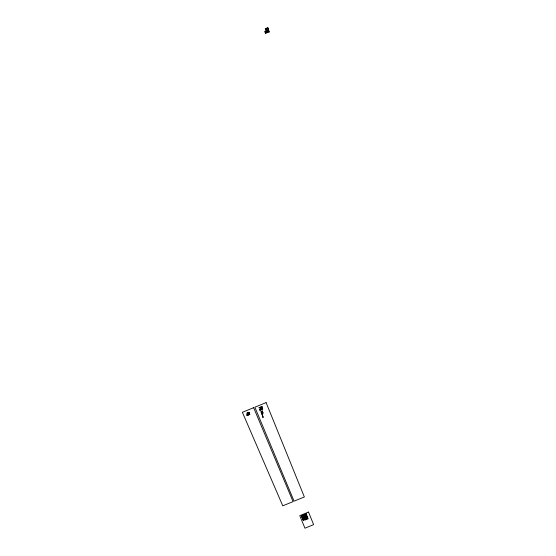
<?xml version="1.0" encoding="UTF-8"?>
<svg xmlns="http://www.w3.org/2000/svg" width="556" height="556" viewBox="0 0 556 556"><rect width="100%" height="100%" fill="white"/><g stroke="black" fill="none" stroke-linecap="round" stroke-linejoin="round"><path stroke-width="0.83" d="M305.056 515.655L305.543 516.065L305.383 515.669M305.112 515.641L305.598 515.968L305.272 516.183L305.508 515.864M305.147 515.766L305.418 515.509M261.716 407.374L261.431 407.2M302.325 516.197L302.186 515.864L302.179 516.482M261.549 408.083L261.952 408.076L261.41 408.326M263.051 417.139L262.87 416.68L262.905 417.195M302.089 516.371L302.464 516.163M302.151 516.274L302.012 515.933L302.262 516.503M304.876 515.106L305.307 514.495L304.584 514.773M261.25 407.861L261.598 408.194M261.028 409.313L260.611 408.931M302.186 516.607L302.589 516.461M262.189 411.6L262.001 411.551M304.431 514.8L303.743 515.141M305.849 518.602C306.064 518.109 306.571 519.193 305.89 518.727L306.405 518.79L305.939 518.852M306.002 518.957L306.314 518.56M304.167 515.801L304.681 515.405M304.646 518.143L305.022 517.893L304.591 518.06M306.238 516.969L306.787 516.559M306.71 517.247L306.968 516.997L306.335 517.247L307.1 517.275L306.349 517.247M261.862 411.537L262.126 411.28L261.966 411.781M262.356 412.726L262.62 412.469L262.564 412.913M305.23 517.282L305.772 516.788L305.174 517.177M305.376 517.636L305.918 517.143L305.32 517.539M305.758 516.809L305.14 517.066M302.735 518.811L302.937 519.332A0.897 0.598 -22.5 0 1 303.235 519.2M305.779 518.421L306.273 518.435L305.793 518.491M306.439 517.462L307.079 517.268M304.354 517.448L304.896 517.532L304.361 517.511M304.083 519.853L303.972 519.596M303.979 519.874L303.882 519.387M303.965 516.691L304.104 516.517M305.953 519.38L306.356 519.068M302.811 517.733L302.54 518.06L303.027 517.81M303.374 518.595L302.798 518.755M306.071 519.339L306.655 519.123M302.561 516.802L302.005 517.01L301.811 516.044L301.901 516.712M303.791 519.012L302.916 519.394L303.354 519.311L302.95 519.471L303.541 520.062M301.567 516.107L302.221 515.787L302.679 516.892M302.061 516.142L302.652 515.815M304.827 514.981L305.439 514.877L304.751 515.162L304.535 514.752L305.341 514.411L305.529 514.877L304.73 515.21M305.473 515.315L304.917 515.551L305.272 516.183M304.973 515.579L305.39 515.349L305.564 515.989M302.36 516.885L302.916 516.67M302.012 517.17L303.041 516.746M305.73 515.62L305.369 515.746M301.984 517.219L303.089 516.76L302.499 515.342L301.394 515.801L302.054 517.115L302.005 516.607M304.334 516.253L304.994 516.163M305.758 515.683L305.439 516.037M305.216 516.058L305.807 515.801M303.937 516.83L306.036 515.954L305.307 514.182L303.201 515.058L303.937 516.83L303.583 514.974L304.438 514.627L305.126 516.295M302.735 517.699L303.673 517.302L303.917 517.893L302.624 518.435L302.374 517.831L302.867 518.331M303.645 517.469L303.215 517.935M306.106 516.684L306.745 516.413M303.235 518.004L303.778 517.775M306.161 516.837L306.801 516.566M306.286 517.156L306.912 516.809M302.7 518.908L303.43 518.595M306.405 517.379L307.016 517.122M302.805 519.144L303.416 518.804M302.957 519.478L303.354 519.304M306.516 518.046L307.26 517.733L307.433 518.15L306.683 518.463L306.516 518.046L306.697 518.449M304.924 518.838L305.48 518.929M306.752 518.088L307.308 517.851M303.041 519.707L303.923 519.318M305.049 519.13L305.501 518.936M303.701 519.763L303.166 519.985L303.604 519.499M305.376 519.638L305.71 519.506M303.826 516.357L304.062 516.712M261.07 407.034L258.95 407.687L262.224 406.617M247.086 413.136L248.984 412.364M261.772 407.256L261.897 406.853M260.264 407.993L260.896 407.93M260.264 408.153L260.875 407.889M261.376 407.652L260.257 408.271L259.951 407.541M248.393 413.699L249.164 413.789M261.355 408.368L262.015 408.333L259.715 409.272L260.104 410.196M248.998 413.643L246.753 414.748L247.066 415.492L249.839 414.359L248.949 412.274L247.052 413.045L247.364 413.775L248.31 413.337L248.615 414.039M259.805 409.404L260.41 409.16L259.958 409.772M260.667 409.084L262.439 408.368M260.75 409.202L262.515 408.382L261.702 408.966M248.449 414.345L249.588 413.907M261.633 409.105L261.195 408.903M260.006 409.897L262.376 408.66M259.944 409.994L262.71 408.862M261.654 411.231L262.23 410.995L262.328 411.739M261.508 412.288L261.056 412.476L261.549 412.385M261.8 412.983L261.376 413.261L261.8 412.99M262.571 412.385C263.634 414.783 262.571 411.092 262.321 412.941M261.834 414.352L262.286 414.157M262.05 414.894L262.508 414.7M262.724 415.207L262.425 415.666M262.752 416.423L262.585 415.964M302.2 516.531L302.401 516.997M264.899 31.636L265.601 33.325L269.222 31.928L267.797 27.8L265.323 28.759L266.018 30.434L267.193 29.975L267.526 31.094L265.198 31.991L264.899 31.636L267.221 30.74L267.526 31.094M266.018 32.693L268.194 31.852M265.323 28.759L265.622 29.114L268.103 28.154M305.863 519.408L306.3 519.248M263.016 417.104L263.071 416.93M305.995 517.379L305.286 517.421M260.145 409.522L260.118 409.814M266.887 28.154L267.193 28.509M268.916 31.567L269.222 31.928M267.193 29.975L266.887 29.621L267.221 30.74M247.128 413.066L247.385 413.699M247.719 414.408L247.969 415.068M246.829 414.769L247.107 415.422L249.755 414.338L248.907 412.343M248.699 414.241L248.831 414.713M302.902 517.761L303.089 518.206M302.964 518.289L302.666 517.573L303.208 518.192M303.11 518.588L303.5 519.485M301.901 515.919L302.332 517.038M304.069 518.178L304.229 518.567M302.672 516.114L302.916 516.767M302.429 515.926L302.798 516.809M303.472 518.435L303.715 519.026M302.443 516.496L302.603 516.906M303.541 519.116L303.84 519.985M262.078 411.058L262.321 411.746M262.96 413.296L262.62 412.364L262.453 412.969M305.251 515.572L305.473 516.1M262.314 411.906L262.084 411.204L261.688 411.322L262.126 411.169L261.827 411.753M305.195 516.267L304.862 515.468L305.626 515.148L305.953 515.947M260.034 407.562L260.298 408.201M261.202 411.544L260.708 411.648M260.041 410.217L259.638 409.251L262.008 408.312L261.897 407.944M262.759 416.729L262.946 417.188M303.187 519.04L303.11 519.526M261.848 406.77L262.745 409.112M307.253 517.747L307.419 518.15M261.501 408.542L261.153 407.624L261.41 408.528M261.612 408.743L261.772 409.195M306.703 517.977L306.863 518.38M261.529 408.778L261.709 409.223M265.622 29.114L266.018 30.434M265.198 31.991L265.601 33.325M267.797 27.8L268.694 30.816M307.037 517.977L307.385 518.032L307.037 517.977M305.251 519.526L305.724 519.318L305.237 519.519M308.51 512.041L299.774 515.676L304.952 528.2L313.619 524.628L308.51 512.041M306.217 513.8L305.543 514.085L306.106 515.447L306.78 515.162L306.217 513.8M303.652 516.969L302.144 517.594L302.534 518.526L304.042 517.9L303.652 516.969M307.093 516.037L304.118 517.275L305.251 519.985L308.212 518.755L307.093 516.037M306.71 516.322L306.057 516.593L306.488 517.636L307.141 517.365L306.71 516.322M304.945 517.657L304.625 518.164L304.945 517.657M303.576 518.38L302.624 518.776L303.242 520.263L304.195 519.867L303.576 518.38M305.341 518.539L304.876 518.734L305.077 519.235L305.55 519.04L305.341 518.539M305.425 518.783L304.994 518.963L305.439 518.79M260.611 407.492L260.347 407.84L260.611 407.492M262.071 413.643L261.633 413.859L262.078 413.65M253.647 407.701L242.381 412.302L282.775 505.828L293.081 501.63L253.647 407.701M266.109 402.613L254.863 407.207L294.068 501.151L304.361 496.96L266.109 402.613"/></g></svg>
